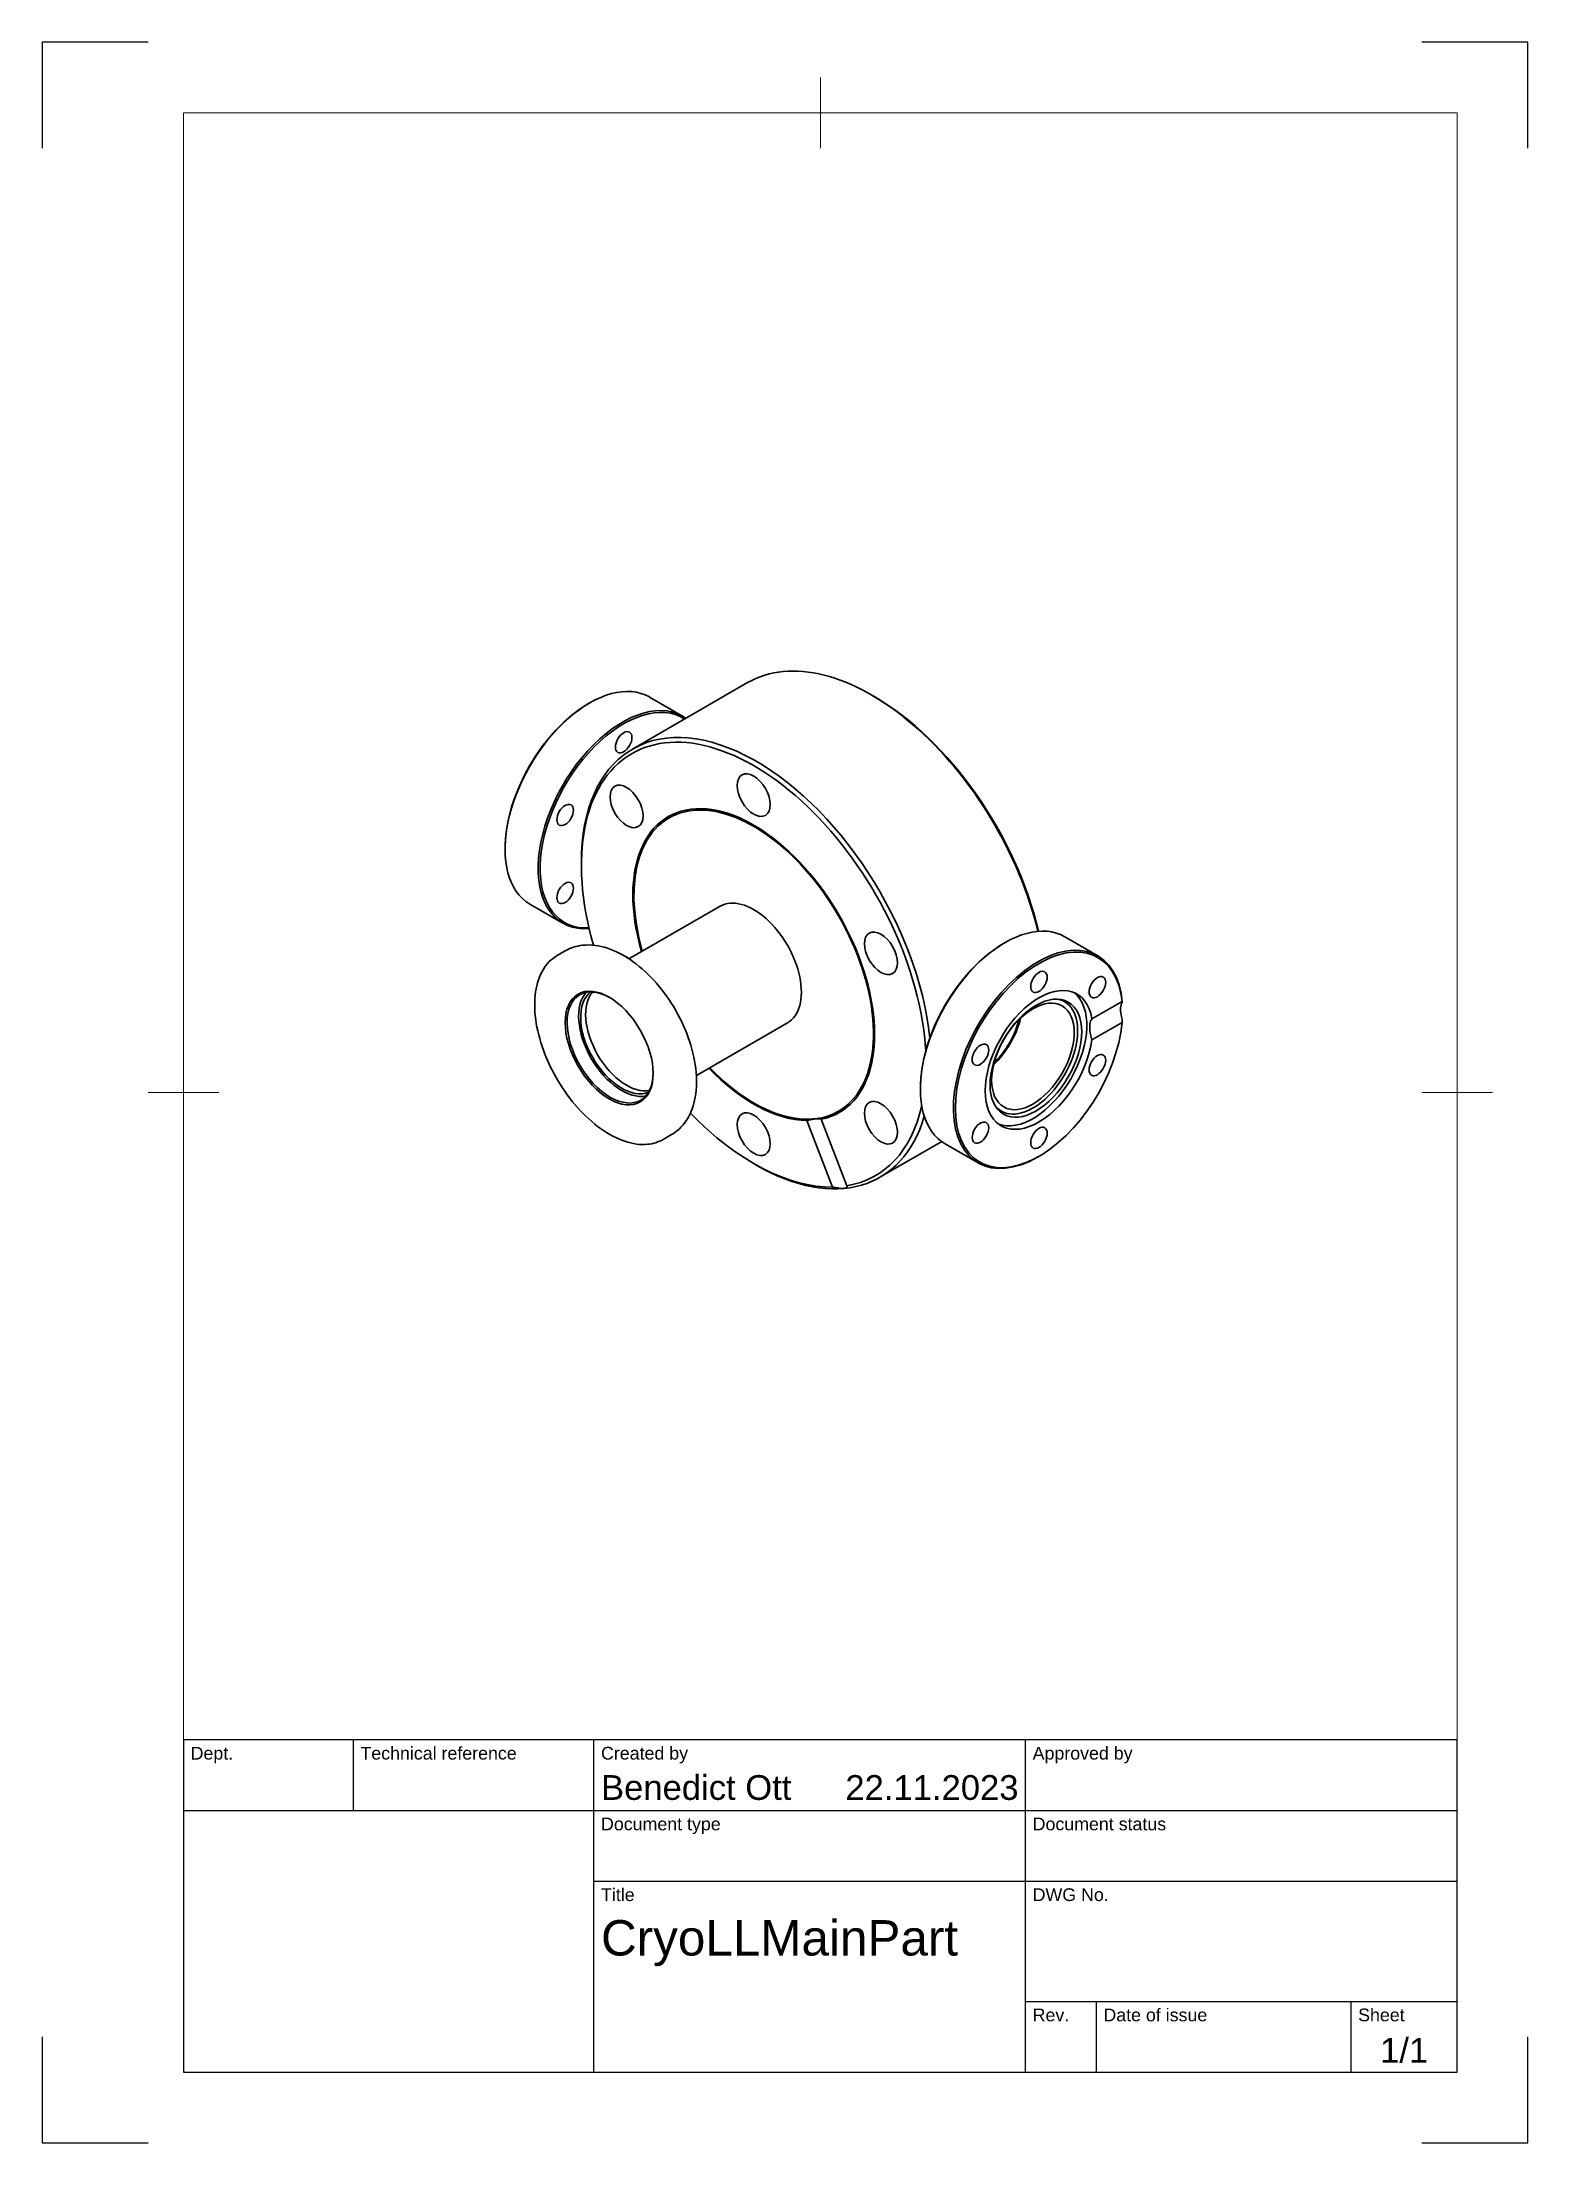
# Model space of a CAD drawing. Header units: millimetres. Extents: x 0 to 210, y 0 to 297.
import ezdxf
from ezdxf.enums import TextEntityAlignment as Align

# ---------------------------------------------------------------- set-up
doc = ezdxf.new("R2010")
doc.units = ezdxf.units.MM
doc.header["$LTSCALE"] = 0.75
for name, color, linetype, lineweight in [('BORDER', 7, 'Continuous', 18), ('TITLEBLOCK', 7, 'Continuous', 25), ('Visible', 7, 'Continuous', 35)]:
    doc.layers.add(name, color=color, linetype=linetype, lineweight=lineweight)
doc.styles.add('FusionTitle', font='arial.ttf')

# ---------------------------------------------------------------- blocks, each defined once
blk = doc.blocks.new('ISO_A4(P)_SHEET')
at = {"layer": 'BORDER'}
for p, q in [((110, 292), (110, 282)), ((200, 287), (20, 287)), ((20, 287), (20, 10)), ((200, 287), (200, 10)), ((15, 148.5), (25, 148.5)), ((205, 148.5), (195, 148.5)), ((20, 10), (200, 10))]:
    blk.add_line(p, q, dxfattribs=at)
at = {"layer": 'Defpoints'}
for p, q in [((15, 297), (0, 297)), ((0, 297), (0, 282)), ((210, 297), (195, 297)), ((210, 282), (210, 297)), ((0, 15), (0, 0)), ((210, 0), (210, 15)), ((0, 0), (15, 0)), ((195, 0), (210, 0))]:
    blk.add_line(p, q, dxfattribs=at)
blk = doc.blocks.new('ISO_TITLEBLOCK')
at = {"layer": 'TITLEBLOCK'}
for p, q in [((0, 47), (-180, 47)), ((-180, 47), (-180, 0)), ((-156, 37), (-156, 47)), ((-122, 0), (-122, 47)), ((-61, 0), (-61, 47)), ((0, 0), (0, 47)), ((-180, 37), (0, 37)), ((-122, 27), (0, 27)), ((-61, 10), (0, 10)), ((-51, 0), (-51, 10)), ((-15, 0), (-15, 10)), ((-180, 0), (0, 0))]:
    blk.add_line(p, q, dxfattribs=at)
at = {"layer": 'TITLEBLOCK', "style": 'FusionTitle'}
for s, p in [('Dept.', (-179, 46)), ('Technical reference', (-155, 46)), ('Created by', (-121, 46)), ('Approved by', (-60, 46)), ('Document type', (-121, 36)), ('Document status', (-60, 36)), ('Title', (-121, 26)), ('DWG No.', (-60, 26)), ('Rev.', (-60, 9)), ('Date of issue', (-50, 9)), ('Sheet', (-14, 9))]:
    blk.add_text(s, height=1.8, dxfattribs=at).set_placement(p, align=Align.TOP_LEFT)
for tag, height, p in [('DEPT', 3.5, (-179, 42)), ('TECHNICAL_REFERENCE', 3.5, (-155, 42)), ('CREATED_BY', 3.5, (-121, 42)), ('APPROVED_BY', 3.5, (-60, 42)), ('DOCUMENT_TYPE', 3.5, (-121, 32)), ('DOCUMENT_STATUS', 3.5, (-60, 32)), ('TITLE_1', 5, (-121, 21.5)), ('TITLE_2', 5, (-121, 14)), ('TITLE_3', 5, (-121, 6.5)), ('DATE_OF_ISSUE', 3.5, (-50, 5))]:
    blk.add_attdef(tag, text='', height=height, dxfattribs=at).set_placement(p, align=Align.TOP_LEFT)
for tag, p in [('CREATED_DATE', (-62, 42)), ('APPROVED_DATE', (-0.99, 42))]:
    blk.add_attdef(tag, text='', height=3.5, dxfattribs=at).set_placement(p, align=Align.TOP_RIGHT)
for tag, height, p in [('DRAWING_NUMBER', 5, (-30.5, 19.75)), ('REV', 3.5, (-56, 4.85)), ('SHEET', 3.5, (-7.5, 4.85))]:
    blk.add_attdef(tag, text='', height=height, dxfattribs=at).set_placement(p, align=Align.TOP_CENTER)

msp = doc.modelspace()

# ---------------------------------------------------------------- linework, layer by layer
at = {"layer": 'Visible', "extrusion": (-0.707107, -0.408248, 0.57735)}
for p, q in [((99.72, 206.44), (83.46, 197.05)), ((77.25, 203.48), (77.39, 203.57)), ((90.51, 201.71), (85.84, 204.4)), ((117.55, 204.5), (117.2, 204.71)), ((88.61, 187.31), (89.81, 188)), ((65.44, 183.03), (65.44, 182.87)), ((76.22, 180.64), (76.22, 181.05)), ((73.61, 172.44), (68.94, 175.13)), ((95.82, 174.83), (82.95, 167.4)), ((135.94, 169.6), (136.08, 169.68)), ((144.53, 170.52), (149.2, 167.82)), ((72.79, 167.85), (73.95, 168.53)), ((148.38, 158.9), (152.63, 161.35)), ((105.35, 158.33), (92.47, 150.9)), ((152.63, 158.41), (148.38, 155.96)), ((124.13, 149.15), (124.13, 148.98)), ((112.55, 145.84), (113.75, 146.53)), ((111.73, 135.13), (108.09, 144.53)), ((110.12, 144.71), (113.76, 135.31)), ((87.79, 141.87), (88.95, 142.54)), ((127.15, 141.56), (118.41, 136.51)), ((127.63, 141.25), (132.3, 138.55)), ((100.58, 138.45), (100.94, 138.25)), ((140.89, 139.47), (140.75, 139.39))]:
    msp.add_line(p, q, dxfattribs=at)
at = {"layer": 'Visible'}
for centre, major_axis, start_param, end_param in [((117.2, 176.17), (-17.48, 30.27), 4.23666, 6.283185), ((77.39, 189.77), (8.45, 14.64), 0, 3.141593), ((77.25, 189.85), (8.35, 14.46), 0.785398, 2.356194), ((100.94, 166.78), (-17.48, 30.27), 4.052257, 7.068583), ((117.55, 176.38), (-17.23, 29.83), 4.228048, 5.497787), ((100.58, 166.58), (-17.22, 29.83), 3.992939, 7.444862), ((100.58, 190.54), (-1.65, 2.86), 1.570796326793559, 7.853981633973146), ((82.61, 188.94), (-1.65, 2.86), 1.570796326795409, 7.853981633974996), ((100.58, 166.58), (-12.08, 20.91), 2.948515, 7.448556), ((100.58, 166.58), (-11.97, 20.73), 1.979969, 7.444809), ((101.83, 167.3), (-12.07, 20.91), 0.051693, 0.135403), ((136.08, 155.88), (8.45, 14.64), 0, 3.141593), ((118.56, 168.18), (-1.65, 2.86), 1.570796326795062, 7.853981633974647), ((135.94, 155.96), (8.35, 14.46), 0.785398, 2.356194), ((82.61, 164.97), (-1.65, 2.86), -0.946603, -0.603083), ((80.29, 154.86), (-4.3, 7.45), -0.773837, 3.915429), ((140.89, 153.11), (5.37, 9.31), -0.617164, 5.329553), ((140.46, 153.35), (4.58, 7.92), -1.570796, 4.712389), ((140.04, 153.6), (4.13, 7.14), -1.570796, 4.712389), ((140.04, 153.6), (4.47, 7.74), 2.926937, 6.497841), ((140.05, 153.59), (5.38, 9.31), 3.219443, 6.205335), ((100.58, 166.58), (-12.08, 20.91), 1.976222, 2.811072), ((100.58, 166.58), (-17.22, 29.83), 1.979916, 2.831638), ((100.58, 142.61), (-1.65, 2.86), 1.570796326794682, 7.853981633974267), ((101.83, 167.3), (-12.08, 20.91), 3.00619, 3.089899), ((100.58, 166.58), (-17.22, 29.83), 2.927949, 3.701918), ((118.56, 144.22), (-1.65, 2.86), 1.570796326795029, 7.853981633974616), ((100.94, 166.78), (-17.48, 30.27), 2.356194, 3.645971)]:
    msp.add_ellipse(centre, major_axis=major_axis, ratio=0.57735, start_param=start_param, end_param=end_param, dxfattribs=at)
at = {"layer": 'Visible', "extrusion": (0, -3e-16, -1)}
for centre, major_axis, start_param, end_param in [((82.06, 187.07), (8.45, 14.64), 2.763877, 6.342019), ((132.72, 157.82), (4, 6.93), 1.114006, 2.027587)]:
    msp.add_ellipse(centre, major_axis=major_axis, ratio=0.57735, start_param=start_param, end_param=end_param, dxfattribs=at)
at = {"layer": 'Visible', "extrusion": (-1e-16, -2e-16, -1)}
msp.add_ellipse((82.2, 186.99), major_axis=(8.35, 14.46), ratio=0.57735, start_param=2.784034, end_param=6.315026, dxfattribs=at)
at = {"layer": 'Visible', "extrusion": (0, -2e-16, -1)}
for centre, major_axis, start_param, end_param in [((82.2, 198.01), (0.83, 1.43), 3.141593, 9.424778), ((73.93, 176.71), (0.83, 1.43), 3.141593, 9.424778), ((140.75, 153.19), (8.45, 14.64), 2.356194, 6.979907), ((81.92, 155.8), (-4.3, 7.45), 3.331848, 6.09293), ((132.62, 153.84), (0.83, 1.43), 3.141593, 9.424778), ((149.15, 152.37), (0.83, 1.43), 3.141593, 9.424778), ((140.89, 142.08), (0.83, 1.43), 3.141593, 9.424778)]:
    msp.add_ellipse(centre, major_axis=major_axis, ratio=0.57735, start_param=start_param, end_param=end_param, dxfattribs=at)
at = {"layer": 'Visible', "extrusion": (-1e-16, -1e-16, -1)}
msp.add_ellipse((73.93, 187.73), major_axis=(0.83, 1.43), ratio=0.57735, start_param=3.141593, end_param=9.424778, dxfattribs=at)
at = {"layer": 'Visible', "extrusion": (-2e-16, -3e-16, -1)}
msp.add_ellipse((100.58, 166.58), major_axis=(-4.76, 8.25), ratio=0.57735, start_param=0, end_param=3.141593, dxfattribs=at)
at = {"layer": 'Visible', "extrusion": (-1e-16, -3e-16, -1)}
for centre, major_axis, start_param, end_param in [((140.89, 153.11), (8.35, 14.46), 0.893392, 6.960589), ((81.92, 155.8), (-4.1, 7.1), 3.214016, 6.210762), ((82.62, 156.21), (-4.1, 7.1), 3.339652, 6.085126)]:
    msp.add_ellipse(centre, major_axis=major_axis, ratio=0.57735, start_param=start_param, end_param=end_param, dxfattribs=at)
msp.add_ellipse((80.15, 154.78), major_axis=(-4.4, 7.62), ratio=0.57735, dxfattribs=at)
at = {"layer": 'Visible', "extrusion": (-2e-16, -2e-16, -1)}
for centre, major_axis in [((140.89, 164.13), (0.83, 1.43)), ((149.15, 163.39), (0.83, 1.43)), ((132.62, 142.82), (0.82, 1.43))]:
    msp.add_ellipse(centre, major_axis=major_axis, ratio=0.57735, start_param=3.141593, end_param=9.424778, dxfattribs=at)
at = {"layer": 'Visible', "extrusion": (-3e-16, -2e-16, -1)}
msp.add_ellipse((132.72, 157.82), major_axis=(4.13, 7.14), ratio=0.57735, start_param=1.091019, end_param=2.050574, dxfattribs=at)
at = {"layer": 'Visible'}
for points, knots in [([(88.95, 142.54), (89.76, 143.01), (90.46, 143.67), (91.58, 145.31), (91.99, 146.31), (92.5, 148.61), (92.56, 149.94), (92.32, 152.76), (92, 154.25), (91.02, 157.21), (90.36, 158.68), (88.78, 161.46), (87.85, 162.77), (85.81, 165.11), (84.7, 166.15), (82.37, 167.84), (81.15, 168.49), (78.74, 169.28), (77.53, 169.44), (75.52, 169.21), (74.69, 168.95), (73.95, 168.53)], [5.497787, 5.497787, 5.497787, 5.497787, 5.767107, 5.767107, 6.059695, 6.059695, 6.387909, 6.387909, 6.72503, 6.72503, 7.059692, 7.059692, 7.392945, 7.392945, 7.727461, 7.727461, 8.064528, 8.064528, 8.393665, 8.393665, 8.63938, 8.63938, 8.63938, 8.63938]), ([(72.79, 167.85), (71.99, 167.39), (71.32, 166.71), (70.28, 164.98), (69.93, 163.92), (69.58, 161.54), (69.58, 160.2), (69.96, 157.4), (70.33, 155.93), (71.39, 153.01), (72.08, 151.55), (73.72, 148.8), (74.66, 147.51), (76.71, 145.22), (77.82, 144.21), (80.07, 142.6), (81.23, 141.99), (83.47, 141.23), (84.56, 141.08), (86.37, 141.25), (87.12, 141.49), (87.79, 141.87)], [2.356194, 2.356194, 2.356194, 2.356194, 2.667938, 2.667938, 2.985364, 2.985364, 3.307252, 3.307252, 3.629434, 3.629434, 3.951235, 3.951235, 4.272894, 4.272894, 4.594743, 4.594743, 4.916973, 4.916973, 5.23857, 5.23857, 5.497787, 5.497787, 5.497787, 5.497787]), ([(152.65, 161.28), (152.61, 161.22), (152.58, 161.15), (152.46, 160.85), (152.41, 160.56), (152.41, 159.94), (152.46, 159.58), (152.58, 159.08), (152.61, 158.96), (152.65, 158.84)], [-0.6029809, -0.6029809, -0.6029809, -0.6029809, -0.5663201, -0.5663201, -0.4530576, -0.4530576, -0.3397952, -0.3397952, -0.3031344, -0.3031344, -0.3031344, -0.3031344]), ([(148.38, 155.96), (148.3, 156.2), (148.23, 156.44), (148.1, 157.06), (148.06, 157.43), (148.06, 158.05), (148.1, 158.34), (148.23, 158.7), (148.3, 158.81), (148.38, 158.9)], [0.2694172, 0.2694172, 0.2694172, 0.2694172, 0.3409917, 0.3409917, 0.454639, 0.454639, 0.5682862, 0.5682862, 0.6398608, 0.6398608, 0.6398608, 0.6398608]), ([(108.09, 144.53), (108.26, 144.57), (108.43, 144.61), (108.94, 144.71), (109.24, 144.76), (109.71, 144.8), (109.89, 144.8), (110.06, 144.76), (110.1, 144.74), (110.12, 144.71)], [0.2846509, 0.2846509, 0.2846509, 0.2846509, 0.3393951, 0.3393951, 0.4525262, 0.4525262, 0.5656573, 0.5656573, 0.6204016, 0.6204016, 0.6204016, 0.6204016]), ([(113.76, 135.31), (113.78, 135.26), (113.78, 135.21), (113.74, 135.11), (113.7, 135.05), (113.54, 134.97), (113.43, 134.95), (113.29, 134.93)], [-0.7804987, -0.7804987, -0.7804987, -0.7804987, -0.7328856, -0.7328856, -0.6653922, -0.6653922, -0.5978989, -0.5978989, -0.5978989, -0.5978989])]:
    msp.add_open_spline(points, degree=3, knots=knots, dxfattribs=at)
at = {"layer": 'Visible', "extrusion": (-3.34189e-10, -1.2705e-10, -1)}
msp.add_open_spline([(152.65, 161.28), (152.64, 161.31), (152.64, 161.34), (152.63, 161.35)], degree=3, dxfattribs=at)
at = {"layer": 'Visible', "extrusion": (-7.99633e-09, 4.16591e-10, -1)}
msp.add_open_spline([(152.63, 158.41), (152.64, 158.56), (152.64, 158.7), (152.65, 158.84)], degree=3, dxfattribs=at)
at = {"layer": 'Visible', "extrusion": (-4.432e-13, -1.27315e-11, -1)}
msp.add_open_spline([(113.29, 134.93), (113.16, 134.92), (112.99, 134.93), (112.62, 134.96), (112.41, 134.99), (112.05, 135.06), (111.89, 135.09), (111.73, 135.13)], degree=3, knots=[-0.5978989, -0.5978989, -0.5978989, -0.5978989, -0.5304055, -0.5304055, -0.4629122, -0.4629122, -0.4152991, -0.4152991, -0.4152991, -0.4152991], dxfattribs=at)

# ---------------------------------------------------------------- block references
at = {"layer": 'BORDER'}
msp.add_blockref('ISO_A4(P)_SHEET', (0, 0), dxfattribs=at)
at = {"layer": 'TITLEBLOCK'}
msp.add_blockref('ISO_TITLEBLOCK', (200, 10), dxfattribs=at).add_auto_attribs({'CREATED_DATE': '22.11.2023', 'SHEET': '1/1', 'TITLE_1': 'CryoLLMainPart', 'CREATED_BY': 'Benedict Ott'})

doc.saveas('drawing.dxf')
